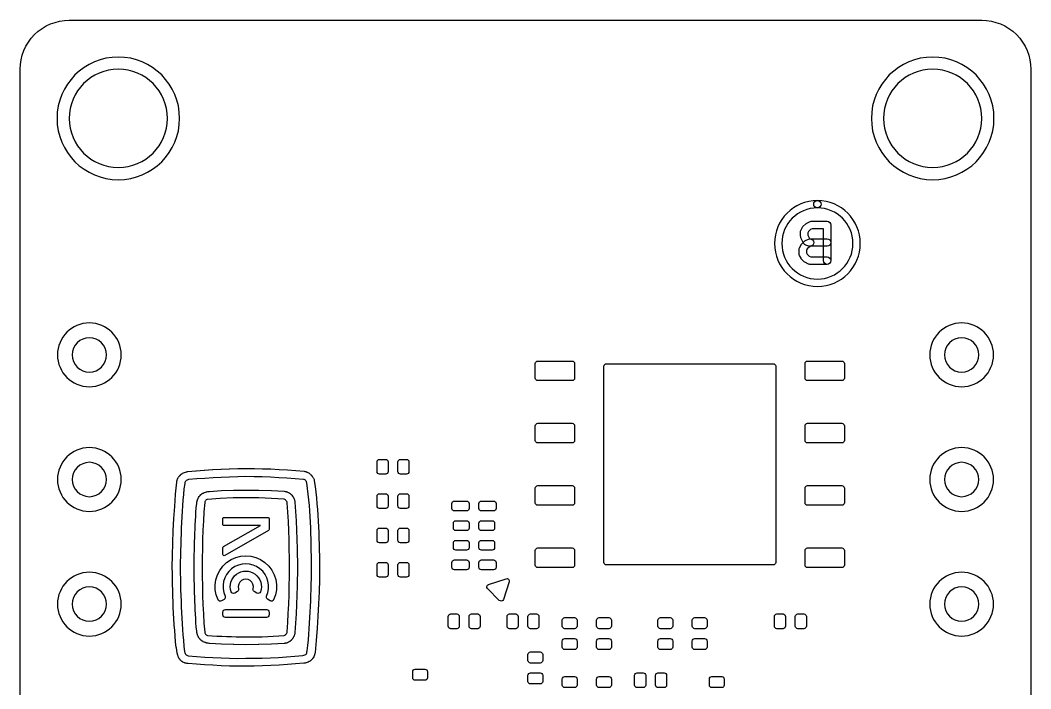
# Model space of a CAD drawing. Extents: x 0 to 20.6, y 0 to 50.
# Drawn here: x 0 to 20.6, y 36.38 to 50 of the extents above; entities that cross this region are included whole.
import ezdxf

# ---------------------------------------------------------------- set-up
doc = ezdxf.new("R2010")
doc.units = 0
for name, color, linetype in [('HOLE_1_6', 7, 'CONTINUOUS'), ('NC_Resist-B', 111, 'CONTINUOUS'), ('NC_Symbol-B', 140, 'CONTINUOUS'), ('OUTLINE', 7, 'CONTINUOUS')]:
    doc.layers.add(name, color=color, linetype=linetype)

msp = doc.modelspace()

# ---------------------------------------------------------------- linework, layer by layer
at = {"layer": 'HOLE_1_6'}
for points in [[(3, 48, 1), (1, 48, 1), (3, 48)], [(19.6, 48, 1), (17.6, 48, 1), (19.6, 48)], [(1.76, 43.18, 1), (1.06, 43.18, 1), (1.76, 43.18)], [(19.54, 43.18, 1), (18.84, 43.18, 1), (19.54, 43.18)], [(1.76, 40.64, 1), (1.06, 40.64, 1), (1.76, 40.64)], [(19.54, 40.64, 1), (18.84, 40.64, 1), (19.54, 40.64)], [(1.76, 38.1, 1), (1.06, 38.1, 1), (1.76, 38.1)], [(19.54, 38.1, 1), (18.84, 38.1, 1), (19.54, 38.1)]]:
    msp.add_lwpolyline(points, format="xyb", close=True, dxfattribs=at)
at = {"layer": 'NC_Resist-B'}
for points in [[(3.25, 48, 1), (0.75, 48, 1), (3.25, 48)], [(19.85, 48, 1), (17.35, 48, 1), (19.85, 48)], [(1.41, 42.53, 1), (1.41, 43.83, 1), (1.41, 42.53)], [(19.19, 42.53, 1), (19.19, 43.83, 1), (19.19, 42.53)], [(11.25, 43.055, -0.414214), (11.3, 43.005), (11.3, 42.705, -0.414214), (11.25, 42.655), (10.55, 42.655, -0.414214), (10.5, 42.705), (10.5, 43.005, -0.414214), (10.55, 43.055)], [(16.75, 43.055, -0.414214), (16.8, 43.005), (16.8, 42.705, -0.414214), (16.75, 42.655), (16.05, 42.655, -0.414214), (16, 42.705), (16, 43.005, -0.414214), (16.05, 43.055)], [(15.4, 38.95, -0.414214), (15.35, 38.9), (11.95, 38.9, -0.414214), (11.9, 38.95), (11.9, 42.95, -0.414214), (11.95, 43), (15.35, 43, -0.414214), (15.4, 42.95)], [(11.25, 41.785, -0.414214), (11.3, 41.735), (11.3, 41.435, -0.414214), (11.25, 41.385), (10.55, 41.385, -0.414214), (10.5, 41.435), (10.5, 41.735, -0.414214), (10.55, 41.785)], [(16.75, 41.785, -0.414214), (16.8, 41.735), (16.8, 41.435, -0.414214), (16.75, 41.385), (16.05, 41.385, -0.414214), (16, 41.435), (16, 41.735, -0.414214), (16.05, 41.785)], [(1.41, 39.99, 1), (1.41, 41.29, 1), (1.41, 39.99)], [(19.19, 39.99, 1), (19.19, 41.29, 1), (19.19, 39.99)], [(7.5, 40.8, -0.414214), (7.45, 40.75), (7.325, 40.75, -0.414214), (7.275, 40.8), (7.275, 41, -0.414214), (7.325, 41.05), (7.45, 41.05, -0.414214), (7.5, 41)], [(7.7, 41, -0.414214), (7.75, 41.05), (7.875, 41.05, -0.414214), (7.925, 41), (7.925, 40.8, -0.414214), (7.875, 40.75), (7.75, 40.75, -0.414214), (7.7, 40.8)], [(11.25, 40.515, -0.414214), (11.3, 40.465), (11.3, 40.165, -0.414214), (11.25, 40.115), (10.55, 40.115, -0.414214), (10.5, 40.165), (10.5, 40.465, -0.414214), (10.55, 40.515)], [(16.75, 40.515, -0.414214), (16.8, 40.465), (16.8, 40.165, -0.414214), (16.75, 40.115), (16.05, 40.115, -0.414214), (16, 40.165), (16, 40.465, -0.414214), (16.05, 40.515)], [(7.5, 40.1, -0.414214), (7.45, 40.05), (7.325, 40.05, -0.414214), (7.275, 40.1), (7.275, 40.3, -0.414214), (7.325, 40.35), (7.45, 40.35, -0.414214), (7.5, 40.3)], [(7.7, 40.3, -0.414214), (7.75, 40.35), (7.875, 40.35, -0.414214), (7.925, 40.3), (7.925, 40.1, -0.414214), (7.875, 40.05), (7.75, 40.05, -0.414214), (7.7, 40.1)], [(9.1, 40.2, -0.414214), (9.15, 40.15), (9.15, 40.05, -0.414214), (9.1, 40), (8.85, 40, -0.414214), (8.8, 40.05), (8.8, 40.15, -0.414214), (8.85, 40.2)], [(9.65, 40.2, -0.414214), (9.7, 40.15), (9.7, 40.05, -0.414214), (9.65, 40), (9.4, 40, -0.414214), (9.35, 40.05), (9.35, 40.15, -0.414214), (9.4, 40.2)], [(8.88, 39.6, -0.414214), (8.83, 39.65), (8.83, 39.75, -0.414214), (8.88, 39.8), (9.1, 39.8, -0.414214), (9.15, 39.75), (9.15, 39.65, -0.414214), (9.1, 39.6)], [(9.62, 39.8, -0.414214), (9.67, 39.75), (9.67, 39.65, -0.414214), (9.62, 39.6), (9.4, 39.6, -0.414214), (9.35, 39.65), (9.35, 39.75, -0.414214), (9.4, 39.8)], [(7.5, 39.4, -0.414214), (7.45, 39.35), (7.325, 39.35, -0.414214), (7.275, 39.4), (7.275, 39.6, -0.414214), (7.325, 39.65), (7.45, 39.65, -0.414214), (7.5, 39.6)], [(7.7, 39.6, -0.414214), (7.75, 39.65), (7.875, 39.65, -0.414214), (7.925, 39.6), (7.925, 39.4, -0.414214), (7.875, 39.35), (7.75, 39.35, -0.414214), (7.7, 39.4)], [(8.88, 39.2, -0.414214), (8.83, 39.25), (8.83, 39.35, -0.414214), (8.88, 39.4), (9.1, 39.4, -0.414214), (9.15, 39.35), (9.15, 39.25, -0.414214), (9.1, 39.2)], [(9.62, 39.4, -0.414214), (9.67, 39.35), (9.67, 39.25, -0.414214), (9.62, 39.2), (9.4, 39.2, -0.414214), (9.35, 39.25), (9.35, 39.35, -0.414214), (9.4, 39.4)], [(11.25, 39.245, -0.414214), (11.3, 39.195), (11.3, 38.895, -0.414214), (11.25, 38.845), (10.55, 38.845, -0.414214), (10.5, 38.895), (10.5, 39.195, -0.414214), (10.55, 39.245)], [(16.75, 39.245, -0.414214), (16.8, 39.195), (16.8, 38.895, -0.414214), (16.75, 38.845), (16.05, 38.845, -0.414214), (16, 38.895), (16, 39.195, -0.414214), (16.05, 39.245)], [(7.5, 38.7, -0.414214), (7.45, 38.65), (7.325, 38.65, -0.414214), (7.275, 38.7), (7.275, 38.9, -0.414214), (7.325, 38.95), (7.45, 38.95, -0.414214), (7.5, 38.9)], [(7.7, 38.9, -0.414214), (7.75, 38.95), (7.875, 38.95, -0.414214), (7.925, 38.9), (7.925, 38.7, -0.414214), (7.875, 38.65), (7.75, 38.65, -0.414214), (7.7, 38.7)], [(9.1, 39, -0.414214), (9.15, 38.95), (9.15, 38.85, -0.414214), (9.1, 38.8), (8.85, 38.8, -0.414214), (8.8, 38.85), (8.8, 38.95, -0.414214), (8.85, 39)], [(9.65, 39, -0.414214), (9.7, 38.95), (9.7, 38.85, -0.414214), (9.65, 38.8), (9.4, 38.8, -0.414214), (9.35, 38.85), (9.35, 38.95, -0.414214), (9.4, 39)], [(1.41, 37.45, 1), (1.41, 38.75, 1), (1.41, 37.45)], [(19.19, 37.45, 1), (19.19, 38.75, 1), (19.19, 37.45)], [(8.95, 37.65, -0.414214), (8.9, 37.6), (8.775, 37.6, -0.414214), (8.725, 37.65), (8.725, 37.85, -0.414214), (8.775, 37.9), (8.9, 37.9, -0.414214), (8.95, 37.85)], [(9.15, 37.85, -0.414214), (9.2, 37.9), (9.325, 37.9, -0.414214), (9.375, 37.85), (9.375, 37.65, -0.414214), (9.325, 37.6), (9.2, 37.6, -0.414214), (9.15, 37.65)], [(10.15, 37.65, -0.414214), (10.1, 37.6), (9.975, 37.6, -0.414214), (9.925, 37.65), (9.925, 37.85, -0.414214), (9.975, 37.9), (10.1, 37.9, -0.414214), (10.15, 37.85)], [(10.35, 37.85, -0.414214), (10.4, 37.9), (10.525, 37.9, -0.414214), (10.575, 37.85), (10.575, 37.65, -0.414214), (10.525, 37.6), (10.4, 37.6, -0.414214), (10.35, 37.65)], [(11.1, 37.6, -0.414214), (11.05, 37.65), (11.05, 37.775, -0.414214), (11.1, 37.825), (11.3, 37.825, -0.414214), (11.35, 37.775), (11.35, 37.65, -0.414214), (11.3, 37.6)], [(11.8, 37.6, -0.414214), (11.75, 37.65), (11.75, 37.775, -0.414214), (11.8, 37.825), (12, 37.825, -0.414214), (12.05, 37.775), (12.05, 37.65, -0.414214), (12, 37.6)], [(13.05, 37.6, -0.414214), (13, 37.65), (13, 37.775, -0.414214), (13.05, 37.825), (13.25, 37.825, -0.414214), (13.3, 37.775), (13.3, 37.65, -0.414214), (13.25, 37.6)], [(13.75, 37.6, -0.414214), (13.7, 37.65), (13.7, 37.775, -0.414214), (13.75, 37.825), (13.95, 37.825, -0.414214), (14, 37.775), (14, 37.65, -0.414214), (13.95, 37.6)], [(15.6, 37.65, -0.414214), (15.55, 37.6), (15.425, 37.6, -0.414214), (15.375, 37.65), (15.375, 37.85, -0.414214), (15.425, 37.9), (15.55, 37.9, -0.414214), (15.6, 37.85)], [(15.8, 37.85, -0.414214), (15.85, 37.9), (15.975, 37.9, -0.414214), (16.025, 37.85), (16.025, 37.65, -0.414214), (15.975, 37.6), (15.85, 37.6, -0.414214), (15.8, 37.65)], [(11.3, 37.4, -0.414214), (11.35, 37.35), (11.35, 37.225, -0.414214), (11.3, 37.175), (11.1, 37.175, -0.414214), (11.05, 37.225), (11.05, 37.35, -0.414214), (11.1, 37.4)], [(12, 37.4, -0.414214), (12.05, 37.35), (12.05, 37.225, -0.414214), (12, 37.175), (11.8, 37.175, -0.414214), (11.75, 37.225), (11.75, 37.35, -0.414214), (11.8, 37.4)], [(13.25, 37.4, -0.414214), (13.3, 37.35), (13.3, 37.225, -0.414214), (13.25, 37.175), (13.05, 37.175, -0.414214), (13, 37.225), (13, 37.35, -0.414214), (13.05, 37.4)], [(13.95, 37.4, -0.414214), (14, 37.35), (14, 37.225, -0.414214), (13.95, 37.175), (13.75, 37.175, -0.414214), (13.7, 37.225), (13.7, 37.35, -0.414214), (13.75, 37.4)], [(10.4, 36.9, -0.414214), (10.35, 36.95), (10.35, 37.075, -0.414214), (10.4, 37.125), (10.6, 37.125, -0.414214), (10.65, 37.075), (10.65, 36.95, -0.414214), (10.6, 36.9)], [(8.05, 36.55, -0.414214), (8, 36.6), (8, 36.725, -0.414214), (8.05, 36.775), (8.25, 36.775, -0.414214), (8.3, 36.725), (8.3, 36.6, -0.414214), (8.25, 36.55)], [(10.6, 36.7, -0.414214), (10.65, 36.65), (10.65, 36.525, -0.414214), (10.6, 36.475), (10.4, 36.475, -0.414214), (10.35, 36.525), (10.35, 36.65, -0.414214), (10.4, 36.7)], [(12.75, 36.45, -0.414214), (12.7, 36.4), (12.575, 36.4, -0.414214), (12.525, 36.45), (12.525, 36.65, -0.414214), (12.575, 36.7), (12.7, 36.7, -0.414214), (12.75, 36.65)], [(12.95, 36.65, -0.414214), (13, 36.7), (13.125, 36.7, -0.414214), (13.175, 36.65), (13.175, 36.45, -0.414214), (13.125, 36.4), (13, 36.4, -0.414214), (12.95, 36.45)], [(11.1, 36.4, -0.414214), (11.05, 36.45), (11.05, 36.575, -0.414214), (11.1, 36.625), (11.3, 36.625, -0.414214), (11.35, 36.575), (11.35, 36.45, -0.414214), (11.3, 36.4)], [(11.8, 36.4, -0.414214), (11.75, 36.45), (11.75, 36.575, -0.414214), (11.8, 36.625), (12, 36.625, -0.414214), (12.05, 36.575), (12.05, 36.45, -0.414214), (12, 36.4)], [(14.1, 36.4, -0.414214), (14.05, 36.45), (14.05, 36.575, -0.414214), (14.1, 36.625), (14.3, 36.625, -0.414214), (14.35, 36.575), (14.35, 36.45, -0.414214), (14.3, 36.4)]]:
    msp.add_lwpolyline(points, format="xyb", close=True, dxfattribs=at)
at = {"layer": 'NC_Symbol-B'}
for points in [[(16.25, 46.175, -1), (16.25, 46.325), (16.25, 46.325, 1), (16.25, 44.575, 1), (16.25, 46.325), (16.25, 46.325, -1), (16.25, 46.175), (16.25, 46.175, 1), (16.25, 44.725, 1), (16.25, 46.175)], [(16.525, 45.1, -1), (16.375, 45.1), (16.375, 45.75142), (16.14103, 45.75142), (16.11138, 45.73603), (16.06873, 45.69731), (16.05747, 45.67004), (16.05747, 45.61712), (16.09028, 45.54903), (16.11045, 45.54292), (16.45, 45.54292, -1), (16.45, 45.39292), (16.09935, 45.39292, -0.073621), (16.07762, 45.39614), (16.01528, 45.41501, -0.209984), (15.96944, 45.45424), (15.9149, 45.56745, -0.112704), (15.90747, 45.6), (15.90747, 45.68491, -0.098199), (15.91315, 45.71353), (15.93652, 45.77013, -0.110983), (15.95543, 45.79704), (16.01777, 45.85364, -0.064683), (16.03363, 45.86468), (16.08818, 45.89299, -0.12026), (16.12273, 45.90142), (16.45, 45.90142, -0.414214), (16.525, 45.82642)], [(16.06835, 45.53621, -1), (16.13035, 45.39963), (16.08107, 45.37725), (16.04337, 45.33814), (16.0263, 45.30713), (16.0263, 45.2608), (16.04337, 45.22979), (16.08107, 45.19066), (16.11558, 45.175), (16.45, 45.175, -1), (16.45, 45.025), (16.09935, 45.025, -0.106935), (16.06835, 45.03171), (16.00601, 45.06001, -0.094741), (15.983, 45.07626), (15.92846, 45.13287, -0.065961), (15.91677, 45.14873), (15.8856, 45.20533, -0.126514), (15.8763, 45.24151), (15.8763, 45.32642, -0.126514), (15.8856, 45.3626), (15.91677, 45.4192, -0.065961), (15.92846, 45.43506), (15.983, 45.49166, -0.094741), (16.00601, 45.50791)], [(3.15788, 37.4481, -0.003513), (3.15782, 37.4488), (3.14863, 37.56478, -0.002309), (3.14859, 37.56524), (3.14044, 37.68142, -0.002003), (3.14042, 37.68182), (3.13322, 37.79808, -0.001803), (3.1332, 37.79844), (3.12685, 37.91475, -0.001703), (3.12683, 37.91509), (3.12126, 38.03149, -0.001503), (3.12124, 38.03179), (3.11638, 38.14827, -0.001301), (3.11637, 38.14853), (3.11211, 38.26506, -0.0013), (3.11211, 38.26532), (3.10845, 38.38189, -0.0011), (3.10845, 38.38211), (3.10532, 38.49871, -0.0013), (3.10532, 38.49897), (3.10278, 38.61553, -0.0015), (3.10278, 38.61583), (3.10095, 38.73233, -0.0019), (3.10095, 38.73271), (3.10001, 38.84889, -0.005), (3.10002, 38.84989), (3.10293, 39.09726, -0.004902), (3.10296, 39.09824), (3.11072, 39.34573, -0.002802), (3.11074, 39.34629), (3.12127, 39.59395, -0.002202), (3.12129, 39.59439), (3.13404, 39.84198, -0.002704), (3.13407, 39.84252), (3.14945, 40.08987, -0.003409), (3.1495, 40.09055), (3.16826, 40.33746, -0.004215), (3.16833, 40.3383), (3.19116, 40.58371, -0.014968), (3.19153, 40.58668), (3.1943, 40.60468, -0.023989), (3.19525, 40.60938), (3.19952, 40.62623, -0.024229), (3.20094, 40.63086), (3.20684, 40.64728, -0.023505), (3.20864, 40.65162), (3.21603, 40.66735, -0.024597), (3.21834, 40.67169), (3.2272, 40.68655, -0.023644), (3.22981, 40.69049), (3.24011, 40.70455, -0.023056), (3.243, 40.70814), (3.25468, 40.72134, -0.022146), (3.25776, 40.72452), (3.27076, 40.73682, -0.021628), (3.27402, 40.73966), (3.28827, 40.75098, -0.020911), (3.29165, 40.75344), (3.30692, 40.76361, -0.021121), (3.31053, 40.7658), (3.32657, 40.77462, -0.021387), (3.3304, 40.77652), (3.34698, 40.78387, -0.022193), (3.35111, 40.78549), (3.36809, 40.79127, -0.022828), (3.37247, 40.79255), (3.38949, 40.79666, -0.024648), (3.39433, 40.79758), (3.4125, 40.80011, -0.012884), (3.41506, 40.8004), (3.58321, 40.81506, -0.001703), (3.58355, 40.81508), (3.75285, 40.82867, -0.002209), (3.75329, 40.82871), (3.92265, 40.84081, -0.002807), (3.92321, 40.84085), (4.09258, 40.85102, -0.003506), (4.09328, 40.85106), (4.26262, 40.85887, -0.004103), (4.26344, 40.8589), (4.4327, 40.86391, -0.0048), (4.43366, 40.86392), (4.60298, 40.86569, -0.0044), (4.60386, 40.86569), (4.77254, 40.86447, -0.0037), (4.77328, 40.86446), (4.942, 40.86075, -0.003801), (4.94276, 40.86073), (5.11138, 40.85445, -0.003903), (5.11216, 40.85442), (5.2807, 40.8455, -0.003406), (5.28138, 40.84546), (5.4499, 40.83422, -0.002508), (5.4504, 40.83418), (5.61902, 40.8212, -0.001404), (5.6193, 40.82118), (5.78658, 40.80732, -0.014945), (5.78955, 40.80699), (5.80511, 40.80476, -0.026779), (5.81036, 40.80372), (5.82472, 40.80006, -0.024656), (5.82943, 40.79861), (5.84376, 40.79341, -0.023097), (5.84802, 40.79163), (5.86212, 40.78499, -0.021257), (5.86588, 40.78301), (5.87948, 40.77513, -0.02094), (5.88301, 40.77288), (5.89599, 40.76383, -0.020239), (5.89921, 40.76138), (5.91161, 40.75115, -0.01853), (5.91438, 40.74869), (5.92619, 40.73738, -0.018039), (5.9287, 40.73479), (5.93982, 40.72248, -0.017002), (5.94201, 40.71988), (5.95235, 40.70675, -0.017537), (5.95442, 40.70392), (5.96371, 40.69024, -0.019098), (5.96573, 40.687), (5.97372, 40.67305, -0.021523), (5.9757, 40.66923), (5.98222, 40.65516, -0.023857), (5.98401, 40.65074), (5.98891, 40.6368, -0.027362), (5.99044, 40.63155), (5.9939, 40.6167, -0.018598), (5.99461, 40.61305), (6.01235, 40.49905, -0.007468), (6.01255, 40.49757), (6.02704, 40.38173, -0.005439), (6.02717, 40.38065), (6.03916, 40.26412, -0.003617), (6.03923, 40.2634), (6.04955, 40.14644, -0.002807), (6.04959, 40.14588), (6.05861, 40.02875, -0.002408), (6.05865, 40.02827), (6.06655, 39.91098, -0.002003), (6.06657, 39.91058), (6.07351, 39.79318, -0.001803), (6.07353, 39.79282), (6.07963, 39.67531, -0.001703), (6.07965, 39.67497), (6.08496, 39.55742, -0.001603), (6.08498, 39.5571), (6.08954, 39.4395, -0.001703), (6.08956, 39.43916), (6.0933, 39.32154, -0.001701), (6.09331, 39.3212), (6.09625, 39.20357, -0.0018), (6.09625, 39.20321), (6.09836, 39.0856, -0.0019), (6.09836, 39.08522), (6.0996, 38.96758, -0.0018), (6.0996, 38.96722), (6.09999, 38.84971, -0.0032), (6.09999, 38.84907), (6.09762, 38.60121, -0.0041), (6.09761, 38.60039), (6.09118, 38.3526, -0.003402), (6.09116, 38.35192), (6.08133, 38.10408, -0.002802), (6.08131, 38.10352), (6.06873, 37.85577, -0.002804), (6.0687, 37.85521), (6.05335, 37.60772, -0.003609), (6.0533, 37.607), (6.03443, 37.36005, -0.006025), (6.03432, 37.35885), (6.00958, 37.11358, -0.014776), (6.0092, 37.11065), (6.00618, 37.09193, -0.020925), (6.00535, 37.08783), (6.00092, 37.07, -0.021859), (5.99968, 37.06581), (5.99378, 37.04865, -0.023039), (5.99208, 37.04437), (5.98477, 37.02813, -0.024725), (5.98252, 37.02373), (5.97373, 37.00845, -0.024662), (5.97107, 37.0043), (5.96083, 36.98999, -0.024652), (5.95778, 36.98612), (5.94608, 36.97277, -0.023776), (5.94278, 36.96935), (5.92979, 36.9571, -0.024164), (5.92612, 36.95396), (5.91184, 36.94289, -0.022791), (5.90812, 36.94026), (5.89265, 36.93038, -0.0223), (5.88879, 36.92815), (5.87236, 36.91962, -0.021843), (5.8684, 36.91778), (5.85126, 36.9107, -0.021617), (5.8472, 36.90922), (5.82954, 36.90365, -0.022012), (5.82529, 36.90251), (5.80739, 36.89856, -0.021983), (5.80306, 36.89781), (5.78406, 36.89535, -0.012022), (5.78167, 36.89509), (5.61436, 36.88153, -0.001503), (5.61406, 36.88151), (5.44565, 36.86887, -0.002006), (5.44525, 36.86884), (5.27683, 36.85757, -0.002604), (5.27631, 36.85754), (5.10788, 36.84804, -0.003204), (5.10724, 36.84801), (4.93886, 36.8407, -0.003903), (4.93808, 36.84067), (4.76975, 36.83597, -0.0045), (4.76885, 36.83596), (4.60053, 36.83431, -0.0042), (4.59969, 36.83431), (4.43199, 36.83547, -0.0035), (4.43129, 36.83548), (4.26353, 36.839, -0.003501), (4.26283, 36.83902), (4.09512, 36.84489, -0.003403), (4.09444, 36.84492), (3.92681, 36.85309, -0.003004), (3.92621, 36.85312), (3.75853, 36.86333, -0.002003), (3.75813, 36.86335), (3.59035, 36.87489, -0.000906), (3.59017, 36.87491), (3.42334, 36.88701, -0.01135), (3.42108, 36.88722), (3.40222, 36.88945, -0.020929), (3.39809, 36.89012), (3.3802, 36.89378, -0.021183), (3.37609, 36.8948), (3.35863, 36.89994, -0.022417), (3.35439, 36.90139), (3.3376, 36.90802, -0.022908), (3.33342, 36.90989), (3.31764, 36.91786, -0.024984), (3.3133, 36.92033), (3.29879, 36.92959, -0.026756), (3.29444, 36.9327), (3.28124, 36.94327, -0.026897), (3.27723, 36.94685), (3.26523, 36.95879, -0.025929), (3.26175, 36.96263), (3.25088, 36.97595, -0.024365), (3.24799, 36.97987), (3.23829, 36.99446, -0.022847), (3.23593, 36.99837), (3.22747, 37.01402, -0.021253), (3.22561, 37.01784), (3.21836, 37.03448, -0.019367), (3.21696, 37.03809), (3.21089, 37.05562, -0.017117), (3.20988, 37.05889), (3.20492, 37.07718, -0.015733), (3.20419, 37.08024), (3.20032, 37.09918, -0.012448), (3.19988, 37.10163), (3.18254, 37.21503, -0.008677), (3.18231, 37.21675), (3.16882, 37.3314, -0.005936), (3.16869, 37.33258)], [(3.58891, 37.63484, -0.006628), (3.58879, 37.63616), (3.58229, 37.72164, -0.004008), (3.58224, 37.72244), (3.57709, 37.8085, -0.001803), (3.57707, 37.80886), (3.57252, 37.89525, -0.001204), (3.5725, 37.89549), (3.56838, 37.98192, -0.001101), (3.56837, 37.98214), (3.56461, 38.06861, -0.0009), (3.56461, 38.06879), (3.56115, 38.1553, -0.0009), (3.56115, 38.15548), (3.558, 38.24201, -0.0009), (3.558, 38.24219), (3.55516, 38.32874, -0.001), (3.55516, 38.32894), (3.55267, 38.41547, -0.0011), (3.55267, 38.41569), (3.55056, 38.50219, -0.0013), (3.55056, 38.50245), (3.54891, 38.58895, -0.0014), (3.54891, 38.58923), (3.54774, 38.67553, -0.0033), (3.54774, 38.67619), (3.54759, 39.02257, -0.0038), (3.5476, 39.02333), (3.54886, 39.10959, -0.0012), (3.54886, 39.10983), (3.55054, 39.19639, -0.0009), (3.55054, 39.19657), (3.55254, 39.28312, -0.001), (3.55254, 39.28332), (3.55488, 39.36986, -0.001), (3.55488, 39.37006), (3.55757, 39.4566, -0.001), (3.55757, 39.4568), (3.56062, 39.54331, -0.0011), (3.56062, 39.54353), (3.56405, 39.63, -0.0011), (3.56405, 39.63022), (3.56785, 39.71665, -0.001304), (3.56787, 39.71691), (3.57212, 39.80335, -0.001204), (3.57214, 39.80359), (3.57679, 39.88994, -0.001903), (3.57681, 39.89032), (3.58209, 39.97637, -0.003958), (3.58214, 39.97716), (3.58874, 40.06264, -0.006428), (3.58886, 40.06392), (3.59758, 40.14844, -0.011543), (3.59787, 40.15073), (3.60131, 40.17364, -0.01699), (3.60193, 40.17698), (3.60678, 40.19898, -0.018804), (3.60772, 40.20262), (3.61408, 40.22379, -0.021405), (3.61549, 40.22783), (3.62344, 40.24788, -0.023844), (3.62541, 40.25222), (3.63501, 40.271, -0.025711), (3.63758, 40.27545), (3.64891, 40.29291, -0.027002), (3.65209, 40.29727), (3.66516, 40.31333, -0.027061), (3.6688, 40.31733), (3.68341, 40.33177, -0.028433), (3.68767, 40.33553), (3.70373, 40.34815, -0.028319), (3.70837, 40.35139), (3.72601, 40.36227, -0.026063), (3.73058, 40.36477), (3.74978, 40.374, -0.023872), (3.75417, 40.37587), (3.77465, 40.38341, -0.021832), (3.77881, 40.38473), (3.80023, 40.39055, -0.020422), (3.80421, 40.39146), (3.8261, 40.39553, -0.020168), (3.83009, 40.39611), (3.85288, 40.39847, -0.01164), (3.8552, 40.39866), (4.10205, 40.41265, -0.004807), (4.10301, 40.4127), (4.35064, 40.42196, -0.006002), (4.35184, 40.42199), (4.59943, 40.4253, -0.0068), (4.60079, 40.4253), (4.86017, 40.42171, -0.004702), (4.86111, 40.42168), (5.12065, 40.4132, -0.004403), (5.12153, 40.41317), (5.37963, 40.40019, -0.016913), (5.383, 40.39991), (5.40102, 40.39778, -0.026347), (5.40621, 40.39689), (5.42311, 40.39305, -0.026213), (5.42815, 40.39162), (5.44464, 40.38601, -0.025754), (5.44942, 40.3841), (5.46529, 40.3768, -0.025691), (5.46984, 40.37442), (5.48495, 40.36549, -0.024422), (5.48903, 40.36281), (5.50337, 40.35233, -0.023165), (5.50698, 40.34943), (5.52049, 40.33748, -0.021828), (5.52363, 40.33445), (5.53619, 40.32122, -0.020954), (5.53894, 40.31806), (5.55036, 40.30381, -0.021401), (5.55289, 40.30036), (5.56308, 40.28516, -0.020563), (5.56522, 40.28165), (5.57414, 40.26564, -0.021207), (5.57604, 40.26185), (5.58355, 40.24519, -0.021616), (5.58516, 40.24118), (5.59112, 40.22417, -0.02395), (5.59248, 40.21958), (5.59666, 40.20259, -0.02624), (5.59765, 40.19744), (5.60009, 40.1796, -0.018101), (5.60046, 40.176), (5.61244, 39.98854, -0.002907), (5.61248, 39.98796), (5.62235, 39.79878, -0.002202), (5.62237, 39.79834), (5.63056, 39.60898, -0.001803), (5.63058, 39.60862), (5.6374, 39.4191, -0.0012), (5.6374, 39.41886), (5.64332, 39.22923, -0.0008), (5.64332, 39.22907), (5.65384, 38.85079, -0.014003), (5.65384, 38.84799), (5.64314, 38.46983, -0.0007), (5.64314, 38.46969), (5.63722, 38.28007, -0.0012), (5.63722, 38.27983), (5.63042, 38.09034, -0.001803), (5.6304, 38.08998), (5.62227, 37.90065, -0.002302), (5.62225, 37.90019), (5.61239, 37.71109, -0.002804), (5.61236, 37.71053), (5.60046, 37.52312, -0.0182), (5.60009, 37.5195), (5.59764, 37.50163, -0.026024), (5.59667, 37.49652), (5.5925, 37.47947, -0.023902), (5.59114, 37.47489), (5.58521, 37.45788, -0.02182), (5.58359, 37.45383), (5.57607, 37.43712, -0.020804), (5.57421, 37.4334), (5.56533, 37.41737, -0.021285), (5.56311, 37.41374), (5.55291, 37.39855, -0.0209), (5.55044, 37.39518), (5.53901, 37.38088, -0.020954), (5.53626, 37.37772), (5.52372, 37.36448, -0.022005), (5.52056, 37.36142), (5.50707, 37.34947, -0.023337), (5.50344, 37.34654), (5.48908, 37.33604, -0.024158), (5.48505, 37.33338), (5.46994, 37.32443, -0.026051), (5.46533, 37.32201), (5.44945, 37.31472, -0.025531), (5.44471, 37.31283), (5.4282, 37.3072, -0.026481), (5.42311, 37.30575), (5.40619, 37.30192, -0.02615), (5.40104, 37.30103), (5.38301, 37.29889, -0.017017), (5.37962, 37.2986), (5.12153, 37.28563, -0.004403), (5.12065, 37.2856), (4.86111, 37.27712, -0.004702), (4.86017, 37.27709), (4.60078, 37.27351, -0.0067), (4.59944, 37.27351), (4.35187, 37.27674, -0.006302), (4.35061, 37.27677), (4.10301, 37.28623, -0.004807), (4.10205, 37.28628), (3.85514, 37.30044, -0.011034), (3.85294, 37.30061), (3.83005, 37.30294, -0.01975), (3.82614, 37.30349), (3.80426, 37.30748, -0.020932), (3.80018, 37.30841), (3.7788, 37.3142, -0.022038), (3.7746, 37.31553), (3.75414, 37.32305, -0.023741), (3.74977, 37.3249), (3.73057, 37.33411, -0.026151), (3.72598, 37.33661), (3.70834, 37.34747, -0.028319), (3.7037, 37.35071), (3.68765, 37.3633, -0.028471), (3.68338, 37.36706), (3.66878, 37.38148, -0.027277), (3.66512, 37.38552), (3.65206, 37.40158, -0.026652), (3.64893, 37.40589), (3.63757, 37.42337, -0.025891), (3.63498, 37.42785), (3.62539, 37.4466, -0.02389), (3.62342, 37.45095), (3.61549, 37.47098, -0.021294), (3.61409, 37.475), (3.60772, 37.49618, -0.018804), (3.60678, 37.49982), (3.60193, 37.52182, -0.01699), (3.60131, 37.52516), (3.59787, 37.54803, -0.011692), (3.59758, 37.55035)], [(3.81513, 40.2357), (3.80324, 40.23257), (3.79232, 40.22625), (3.78262, 40.21789), (3.77438, 40.20796), (3.76788, 40.19684), (3.76336, 40.18495), (3.76108, 40.17271), (3.74601, 39.98406), (3.73415, 39.79519), (3.72496, 39.60616), (3.71792, 39.417), (3.71256, 39.22783), (3.70903, 39.03862), (3.70766, 38.84939), (3.70918, 38.66019), (3.71276, 38.47098), (3.71812, 38.2818), (3.72513, 38.09265), (3.73425, 37.9036), (3.74604, 37.71472), (3.76108, 37.5261), (3.76336, 37.51414), (3.76788, 37.50253), (3.77441, 37.49123), (3.78267, 37.48089), (3.79237, 37.4723), (3.80329, 37.46621), (3.81513, 37.46341, 0.019075), (4.60011, 37.43311), (4.7119, 37.43342), (4.82366, 37.43464), (4.93545, 37.43705), (5.04721, 37.44078), (5.15889, 37.44589), (5.2705, 37.45252), (5.38198, 37.4607), (5.39549, 37.46468), (5.40738, 37.47329), (5.41769, 37.4847), (5.42653, 37.4972), (5.43367, 37.5101), (5.4387, 37.52348), (5.44121, 37.53751), (5.45465, 37.72458), (5.46547, 37.91185), (5.47403, 38.09923), (5.48045, 38.2867), (5.48495, 38.47426), (5.48762, 38.66181), (5.48863, 38.84939), (5.48777, 39.037), (5.4852, 39.2246), (5.48078, 39.41218), (5.47436, 39.59973), (5.46572, 39.78718), (5.45472, 39.97448), (5.44121, 40.16161), (5.43867, 40.17555), (5.43362, 40.18891), (5.42648, 40.20176), (5.41764, 40.21421), (5.4073, 40.22556), (5.39544, 40.23412), (5.38198, 40.23811), (5.1217, 40.25546), (4.86097, 40.26514), (4.60011, 40.26811), (4.33821, 40.26407), (4.07649, 40.25302)], [(4.16876, 39.0895, -0.575936), (4.13135, 39.1112), (4.13131, 39.251, -0.268912), (4.14388, 39.2727), (4.8963, 39.7041), (4.15636, 39.7041, -0.414214), (4.13136, 39.7291), (4.13136, 39.8426, -0.414214), (4.15636, 39.8676), (5.04735, 39.8676, -0.414214), (5.07235, 39.8426), (5.07235, 39.62081, -0.269037), (5.05976, 39.59911)], [(4.10244, 38.16596, -0.439689), (4.03201, 38.18764), (4.03201, 38.18764, -1.57796), (5.16618, 38.19047), (5.16618, 38.19047, -0.441824), (5.09555, 38.16862), (5.04186, 38.20024, -0.383863), (5.02172, 38.26405), (5.02172, 38.26405, 1.5591), (4.17655, 38.26171), (4.17655, 38.26171, -0.386105), (4.15643, 38.19759)], [(4.37199, 38.32494, -0.473175), (4.29931, 38.35133), (4.29931, 38.35133, -1.412449), (4.89762, 38.35136), (4.89762, 38.35136, -0.474956), (4.82469, 38.32512), (4.76877, 38.35875, -0.337947), (4.74641, 38.41514), (4.74641, 38.41514, 1.321812), (4.45056, 38.41483), (4.45056, 38.41483, -0.340123), (4.42799, 38.35819)], [(9.8488, 38.19642, -0.557531), (9.76601, 38.17688), (9.52688, 38.41601, -0.557531), (9.54642, 38.4988), (9.90513, 38.61838, -0.618131), (9.96838, 38.55513)], [(5.07235, 37.8794, -0.414214), (5.02235, 37.8294), (4.18136, 37.8294, -0.414214), (4.13136, 37.8794), (4.13136, 37.94021, -0.414214), (4.18136, 37.99021), (5.02235, 37.99021, -0.414214), (5.07235, 37.94021)]]:
    msp.add_lwpolyline(points, format="xyb", close=True, dxfattribs=at)
msp.add_lwpolyline([(3.3372, 37.24261), (3.35168, 37.12859), (3.35506, 37.11193), (3.36064, 37.09567), (3.36877, 37.08066), (3.37967, 37.06773), (3.39341, 37.05767), (3.40913, 37.05087), (3.42572, 37.04759), (3.59318, 37.03413), (3.76072, 37.02219), (3.92841, 37.012), (4.09623, 37.00383), (4.26415, 36.99801), (4.43212, 36.99511), (4.60011, 36.9957), (4.76643, 36.99842), (4.93275, 37.0021), (5.09902, 37.00751), (5.26519, 37.01546), (5.4312, 37.02628), (5.59704, 37.03992), (5.76257, 37.0563), (5.78294, 37.0592), (5.80301, 37.06451), (5.82046, 37.07352), (5.83321, 37.08747), (5.84118, 37.10565), (5.84593, 37.12595), (5.84898, 37.14629), (5.86275, 37.2592), (5.87372, 37.37241), (5.88289, 37.48582), (5.89105, 37.59928), (5.89841, 37.71277), (5.90509, 37.8263), (5.91114, 37.93987), (5.91665, 38.05348), (5.92158, 38.16712), (5.92587, 38.28079), (5.92947, 38.3945), (5.93237, 38.50819), (5.9345, 38.62193), (5.9358, 38.73567), (5.93527, 39.07926), (5.93395, 39.1942), (5.93196, 39.30911), (5.9293, 39.42401), (5.92582, 39.53892), (5.92152, 39.65381), (5.91629, 39.76869), (5.91004, 39.88355), (5.90263, 39.99833), (5.89386, 40.11302), (5.88363, 40.22754), (5.87177, 40.34189), (5.85813, 40.45602), (5.84256, 40.56991), (5.8392, 40.585), (5.83346, 40.5995), (5.82526, 40.61271), (5.81446, 40.62381), (5.80138, 40.63234), (5.7868, 40.63803), (5.77161, 40.6407), (5.60448, 40.65299), (5.4373, 40.6647), (5.27006, 40.67542), (5.1027, 40.68485), (4.93524, 40.69231), (4.76768, 40.69699), (4.60011, 40.698), (4.43316, 40.69544), (4.26626, 40.69046), (4.0994, 40.68327), (3.93268, 40.67413), (3.766, 40.66326), (3.59946, 40.65094), (3.43301, 40.6374), (3.41622, 40.63453), (3.40009, 40.62861), (3.38561, 40.61957), (3.3736, 40.60745), (3.36428, 40.59295), (3.35762, 40.57695), (3.35363, 40.56031), (3.33819, 40.44708), (3.32628, 40.33339), (3.31637, 40.21952), (3.30786, 40.10557), (3.30045, 39.99153), (3.29394, 39.87743), (3.2882, 39.76326), (3.28312, 39.64908), (3.2786, 39.53489), (3.27456, 39.42069), (3.27098, 39.30646), (3.26786, 39.19221), (3.26522, 39.07794), (3.26336, 38.96369), (3.26336, 38.73448), (3.26522, 38.61957), (3.26768, 38.50466), (3.2706, 38.38975), (3.27398, 38.27487), (3.27789, 38.16001), (3.28236, 38.0452), (3.28747, 37.93039), (3.29326, 37.81561), (3.29981, 37.70085), (3.3072, 37.58615), (3.31553, 37.47147), (3.32536, 37.35694)], close=True, dxfattribs=at)
at = {"layer": 'OUTLINE'}
msp.add_lwpolyline([(0, 49, -0.414214), (1, 50), (19.6, 50, -0.414214), (20.6, 49), (20.6, 1, -0.414214), (19.6, 0), (1, 0, -0.414214), (0, 1)], format="xyb", close=True, dxfattribs=at)

doc.saveas('drawing.dxf')
